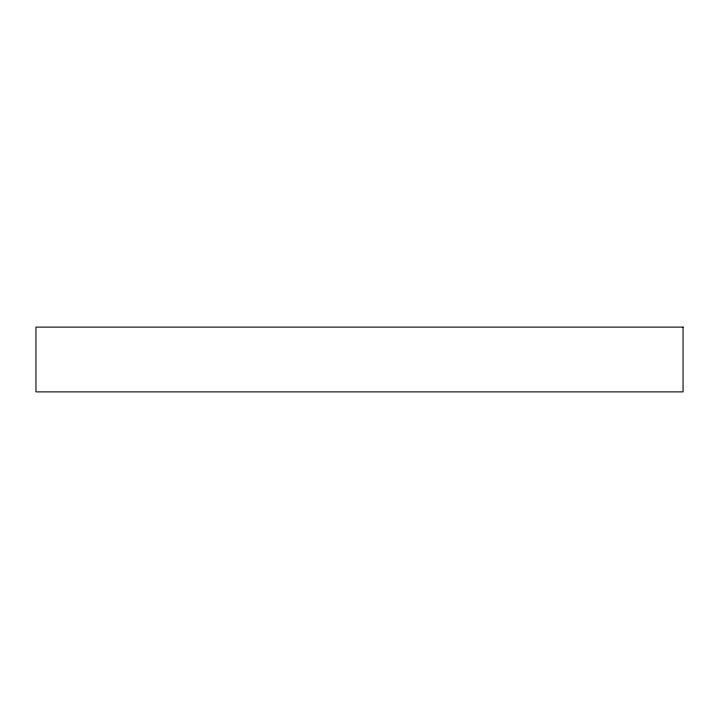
<?xml version="1.0" encoding="UTF-8"?>
<svg xmlns="http://www.w3.org/2000/svg" width="719" height="719" viewBox="0 0 719 719"><rect width="100%" height="100%" fill="white"/><g stroke="black" fill="none" stroke-linecap="round" stroke-linejoin="round"><path stroke-width="1.08" d="M683.05 327.118L35.95 327.118L35.95 391.882L683.05 391.882L683.05 327.118"/></g></svg>
